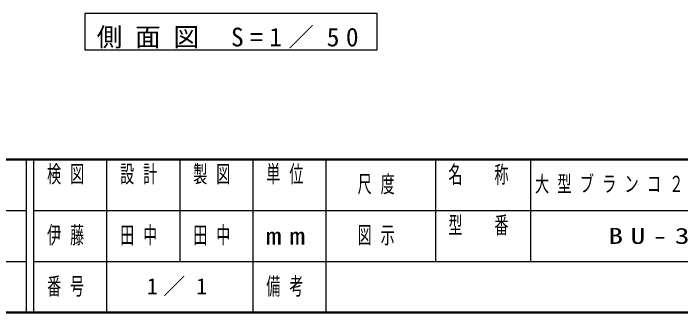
# Model space of a CAD drawing. Units: millimetres, scale not verified, with parts at other scales. Extents: x -35408 to 0, y -49934 to 13350.
# Drawn here: x -12263 to -7697, y 0 to 2050 of the extents above; entities that cross this region are included whole.
import ezdxf

# ---------------------------------------------------------------- set-up
doc = ezdxf.new("R2010")
doc.units = ezdxf.units.MM
doc.layers.add('A3図枠', color=7, linetype='Continuous', lineweight=25)
doc.layers.add('補助', color=2, linetype='Continuous', lineweight=25)
doc.layers.add('図面プロファイル', color=7, linetype='Continuous')
doc.styles.add('ＭＳ ゴシック', font='')
doc.styles.get('ＭＳ ゴシック').set_extended_font_data('MS Gothic')

msp = doc.modelspace()

# ---------------------------------------------------------------- linework, layer by layer
at = {"layer": 'A3図枠', "lineweight": 50}
for p, q in [((-19250, 1050), (0, 1050)), ((-19250, 0), (0, 0))]:
    msp.add_line(p, q, dxfattribs=at)
at = {"layer": 'A3図枠', "color": 211}
for p, q in [((-12175, 1050), (-12175, 0)), ((-12125, 1050), (-12125, 0)), ((-11625, 1050), (-11625, 350)), ((-11125, 1050), (-11125, 350)), ((-10625, 1050), (-10625, 0)), ((-10125, 1050), (-10125, 350)), ((-9375, 1050), (-9375, 350)), ((-9375, 700), (-3500, 700)), ((-12125, 350), (0, 350))]:
    msp.add_line(p, q, dxfattribs=at)
at = {"layer": 'A3図枠'}
for p, q in [((-8725, 1050), (-8725, 350)), ((-19250, 700), (-12175, 700)), ((-12125, 700), (-9375, 700)), ((-19250, 350), (-12175, 350)), ((-11625, 350), (-11625, 0)), ((-10125, 350), (-10125, 0))]:
    msp.add_line(p, q, dxfattribs=at)
at = {"layer": '補助'}
msp.add_lwpolyline([(-11775, 2050), (-11775, 1800), (-9775, 1800), (-9775, 2050)], close=True, dxfattribs=at)

# ---------------------------------------------------------------- texts
at = {"layer": 'A3図枠', "color": 4, "char_height": 117.3, "style": 'ＭＳ ゴシック'}
for s, insert, attachment_point in [('\\T1.64;\\W0.6;検図', (-11875, 1008.333), 2), ('\\T1.64;\\W0.6;設計', (-11375, 1008.333), 2), ('\\T1.64;\\W0.6;製図', (-10875, 1008.333), 2), ('\\T1.64;\\W0.6;単位', (-10375, 1008.333), 2), ('\\T1.64;\\W0.6;名\u3000称', (-9050, 1005.138), 2), ('\\T1.64;\\W0.6;尺度', (-9750, 875), 5), ('\\T1.64;\\W0.6;型\u3000番', (-9050, 658.333), 2), ('\\T1.64;\\W0.6;図示', (-9750, 525), 5), ('\\T1.5;\\W1.35;mm', (-10375, 525), 5), ('\\T1.64;\\W0.6;番号', (-11875, 175), 5), ('\\T1.64;\\W0.6;備考', (-10375, 175), 5)]:
    msp.add_mtext(s, dxfattribs=dict(at, insert=insert, attachment_point=attachment_point))
at = {"layer": '図面プロファイル', "attachment_point": 5, "style": 'ＭＳ ゴシック'}
for s, insert, char_height in [('\\T1.57;\\W0.65;大型ブランコ２人用（SUS）', (-7737.5, 875), 110), ('\\T1.64;\\W0.6;伊藤', (-11875, 525), 117.3), ('\\T1.64;\\W0.6;田中', (-11375, 525), 117.3), ('\\T1.64;\\W0.6;田中', (-10875, 525), 117.3), ('\\T1.5;\\W1.35;BU-3S2', (-7737.5, 525), 110), ('\\T1.5;1／1', (-11125, 175), 110)]:
    msp.add_mtext(s, dxfattribs=dict(at, insert=insert, char_height=char_height))
at = {"layer": '補助', "insert": (-10775, 1808.333), "char_height": 128.3, "attachment_point": 8, "style": 'ＭＳ ゴシック'}
msp.add_mtext('\\T1.5;側面図\\~S=1／50', dxfattribs=at)

doc.saveas('drawing.dxf')
